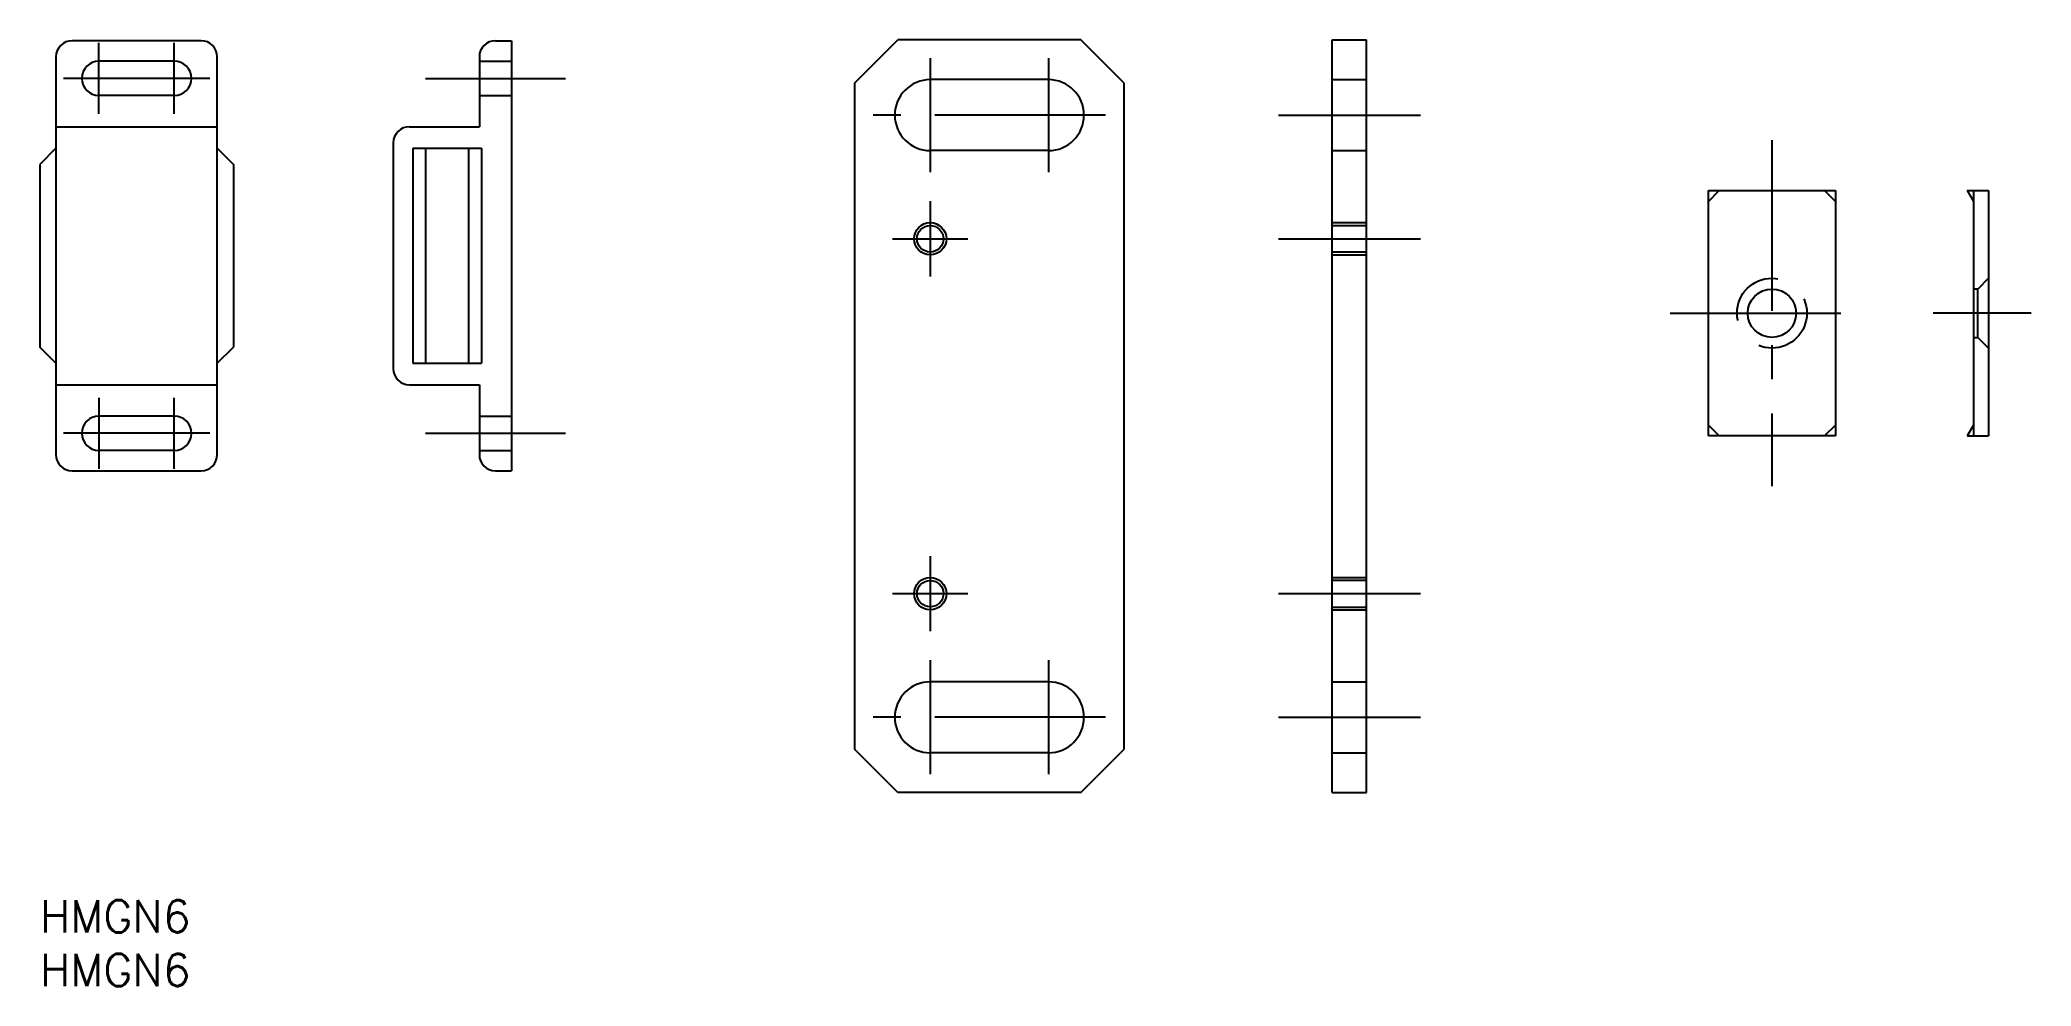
# Model space of a CAD drawing. Extents: x 0 to 185, y -8 to 80.
import ezdxf

# ---------------------------------------------------------------- set-up
doc = ezdxf.new("R2010")
doc.units = 0
doc.header["$LTSCALE"] = 0.5
doc.linetypes.add('CENTER', pattern=[50.8, 31.75, -6.35, 6.35, -6.35])
doc.linetypes.add('DASHED', pattern=[19.05, 12.7, -6.35])
for name, color, linetype in [('MSM_CENTER', 1, 'CENTER'), ('MSM_CONTINUOUS', 7, 'CONTINUOUS'), ('MSM_DASHED', 4, 'DASHED'), ('MSM_NARROW', 5, 'CONTINUOUS'), ('MSM_PART_NUMBER', 7, 'CONTINUOUS')]:
    doc.layers.add(name, color=color, linetype=linetype)
doc.styles.get("Standard").update_dxf_attribs({"font": 'txt.shx', "height": 3, "bigfont": 'bigfont.shx'})

# ---------------------------------------------------------------- blocks, each defined once
blk = doc.blocks.new('*U6')
at = {"layer": 'MSM_PART_NUMBER'}
blk.add_text('HMGN6', height=3, dxfattribs=at).set_placement((0, -3))
blk = doc.blocks.new('*U7')
at = {"layer": 'MSM_PART_NUMBER'}
blk.add_text('HMGN6', height=3, dxfattribs=at).set_placement((0, -8))

msp = doc.modelspace()

# ---------------------------------------------------------------- linework, layer by layer
at = {"layer": 'MSM_CENTER'}
for p, q in [((5.5, 73.12), (5.5, 79.72)), ((12.5, 73.12), (12.5, 79.72)), ((82.82, 78.3), (82.82, 67.7)), ((93.82, 78.3), (93.82, 67.7)), ((15.8, 76.42), (2.2, 76.42)), ((35.88, 76.42), (48.88, 76.42)), ((99.12, 73), (77.52, 73)), ((115.21, 73), (128.41, 73)), ((161.11, 70.66), (161.11, 38.5)), ((82.82, 65), (82.82, 58)), ((79.32, 61.5), (86.32, 61.5)), ((115.21, 61.5), (128.41, 61.5)), ((151.63, 54.58), (170.59, 54.58)), ((185.22, 54.58), (176.1, 54.58)), ((5.5, 46.72), (5.5, 40.12)), ((12.5, 40.12), (12.5, 46.72)), ((15.8, 43.42), (2.2, 43.42)), ((35.88, 43.42), (48.88, 43.42)), ((82.82, 32), (82.82, 25)), ((79.32, 28.5), (86.32, 28.5)), ((115.21, 28.5), (128.41, 28.5)), ((82.82, 22.3), (82.82, 11.7)), ((93.82, 22.3), (93.82, 11.7)), ((99.12, 17), (77.52, 17)), ((115.21, 17), (128.41, 17))]:
    msp.add_line(p, q, dxfattribs=at)
at = {"layer": 'MSM_CONTINUOUS'}
for p, q in [((15, 79.92), (3, 79.92)), ((42.38, 79.92), (43.88, 79.92)), ((43.88, 79.92), (43.88, 39.92)), ((75.82, 76), (79.82, 80)), ((96.82, 80), (79.82, 80)), ((100.82, 76), (96.82, 80)), ((120.21, 10), (120.21, 80)), ((120.21, 80), (123.41, 80)), ((123.41, 10), (123.41, 80)), ((1.5, 78.42), (1.5, 41.42)), ((12.5, 78.02), (5.5, 78.02)), ((16.5, 41.42), (16.5, 78.42)), ((40.88, 78.42), (40.88, 71.92)), ((75.82, 14), (75.82, 76)), ((93.82, 76.3), (82.82, 76.3)), ((100.82, 76), (100.82, 14)), ((120.21, 76.3), (123.41, 76.3)), ((12.5, 74.82), (5.5, 74.82)), ((1.5, 71.92), (16.5, 71.92)), ((32.88, 70.42), (32.88, 49.42)), ((34.38, 71.92), (40.88, 71.92)), ((1.5, 69.92), (0, 68.42)), ((16.5, 69.92), (18, 68.42)), ((34.68, 69.92), (34.68, 49.92)), ((34.68, 69.92), (41.08, 69.92)), ((35.88, 69.92), (35.88, 49.92)), ((39.88, 69.92), (39.88, 49.92)), ((41.08, 69.92), (41.08, 49.92)), ((93.82, 69.7), (82.82, 69.7)), ((0, 68.42), (0, 51.42)), ((18, 68.42), (18, 51.42)), ((155.21, 43.18), (155.21, 65.98)), ((155.21, 64.98), (156.21, 65.98)), ((155.21, 65.98), (167.01, 65.98)), ((166.01, 65.98), (167.01, 64.98)), ((167.01, 65.98), (167.01, 43.18)), ((179.26, 65.98), (181.26, 65.98)), ((179.26, 65.98), (179.86, 64.98)), ((179.86, 64.98), (179.86, 44.18)), ((181.26, 65.98), (181.26, 43.18)), ((1.5, 49.92), (0, 51.42)), ((16.5, 49.92), (18, 51.42)), ((34.68, 49.92), (41.08, 49.92)), ((1.5, 47.92), (16.5, 47.92)), ((34.38, 47.92), (40.88, 47.92)), ((40.88, 47.92), (40.88, 41.42)), ((12.5, 45.02), (5.5, 45.02)), ((156.21, 43.18), (155.21, 44.18)), ((167.01, 43.18), (155.21, 43.18)), ((167.01, 44.18), (166.01, 43.18)), ((179.86, 44.18), (179.26, 43.18)), ((179.26, 43.18), (181.26, 43.18)), ((12.5, 41.82), (5.5, 41.82)), ((3, 39.92), (15, 39.92)), ((42.38, 39.92), (43.88, 39.92)), ((93.82, 20.3), (82.82, 20.3)), ((79.82, 10), (75.82, 14)), ((93.82, 13.7), (82.82, 13.7)), ((96.82, 10), (100.82, 14)), ((120.21, 13.7), (123.41, 13.7)), ((96.82, 10), (79.82, 10)), ((88.32, 10), (88.32, 10)), ((120.21, 10), (123.41, 10))]:
    msp.add_line(p, q, dxfattribs=at)
for centre, radius in [((82.82, 61.5), 1.23), ((161.11, 54.58), 2.25), ((82.82, 28.5), 1.23)]:
    msp.add_circle(centre, radius, dxfattribs=at)
for centre, radius, start, end in [((3, 78.42), 1.5, 90, 180), ((15, 78.42), 1.5, 0, 90), ((42.38, 78.42), 1.5, 90, 180), ((5.5, 76.42), 1.6, 90, 270), ((12.5, 76.42), 1.6, 270, 90), ((82.82, 73), 3.3, 90, 270), ((93.82, 73), 3.3, 270, 90), ((34.38, 70.42), 1.5, 90, 180), ((34.38, 49.42), 1.5, 180, 270), ((5.5, 43.42), 1.6, 90, 270), ((12.5, 43.42), 1.6, 270, 90), ((3, 41.42), 1.5, 180, 270), ((15, 41.42), 1.5, 270, 0), ((42.38, 41.42), 1.5, 180, 270), ((82.82, 17), 3.3, 90, 270), ((93.82, 17), 3.3, 270, 90)]:
    msp.add_arc(centre, radius, start, end, dxfattribs=at)
at = {"layer": 'MSM_DASHED'}
for p, q in [((40.88, 78.02), (43.88, 78.02)), ((40.88, 74.82), (43.88, 74.82)), ((120.21, 69.7), (123.41, 69.7)), ((179.86, 65.98), (179.86, 64.98)), ((120.21, 63), (123.41, 63)), ((120.21, 62.75), (123.41, 62.75)), ((123.41, 60.25), (120.21, 60.25)), ((120.21, 60), (123.41, 60)), ((181.26, 57.83), (180.26, 56.83)), ((180.26, 56.83), (179.86, 56.83)), ((180.26, 52.33), (180.26, 56.83)), ((179.86, 52.33), (180.26, 52.33)), ((180.26, 52.33), (181.26, 51.33)), ((40.88, 45.02), (43.88, 45.02)), ((179.86, 44.18), (179.86, 43.18)), ((40.88, 41.82), (43.88, 41.82)), ((120.21, 30), (123.41, 30)), ((120.21, 29.75), (123.41, 29.75)), ((120.21, 27.25), (123.41, 27.25)), ((120.21, 27), (123.41, 27)), ((120.21, 20.3), (123.41, 20.3))]:
    msp.add_line(p, q, dxfattribs=at)
msp.add_circle((161.11, 54.58), 3.25, dxfattribs=at)
at = {"layer": 'MSM_NARROW'}
for centre in [(82.82, 61.5), (82.82, 28.5)]:
    msp.add_circle(centre, 1.5, dxfattribs=at)

# ---------------------------------------------------------------- block references
at = {"layer": 'MSM_CONTINUOUS'}
for name in ['*U6', '*U7']:
    msp.add_blockref(name, (0, 0), dxfattribs=at)

doc.saveas('drawing.dxf')
